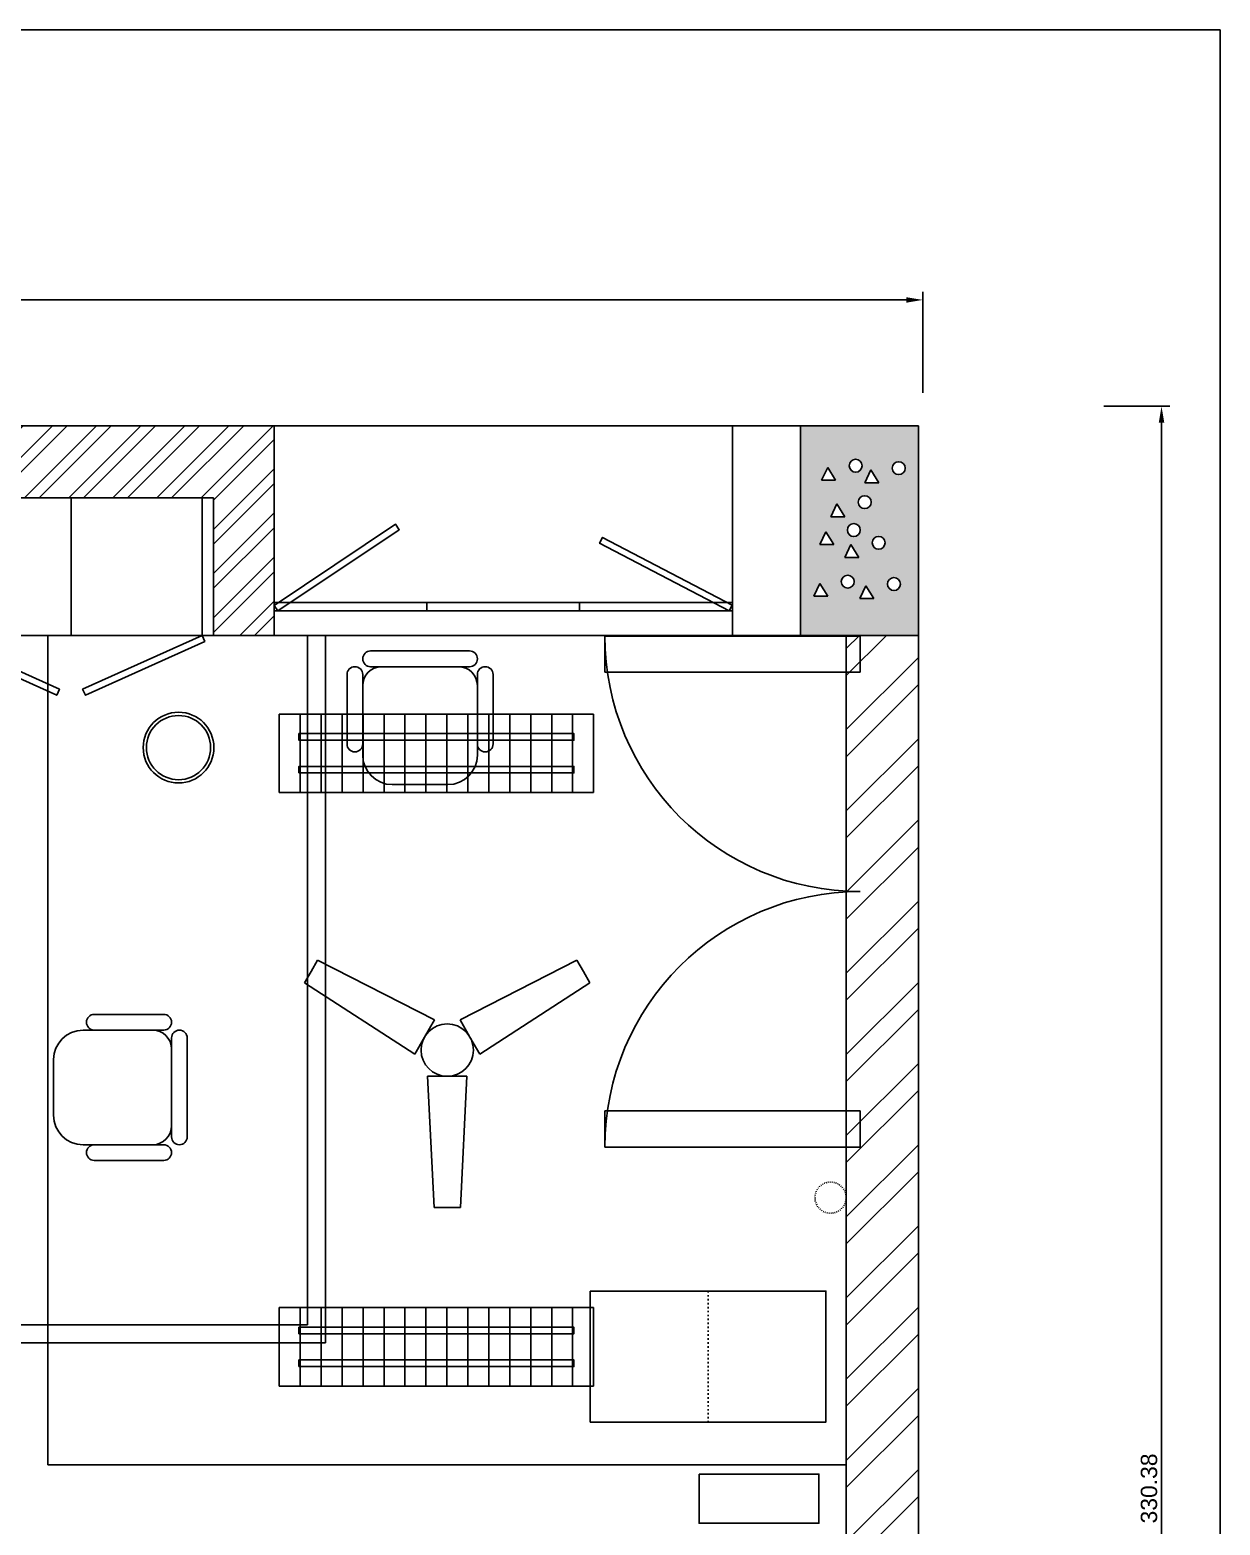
# Model space of a CAD drawing. Header units: inches. Extents: x 5333 to 6203, y 4449 to 5023.
# Drawn here: x 6021.8 to 6203.5, y 4794.6 to 5022.8 of the extents above; entities that cross this region are included whole.
import ezdxf

# ---------------------------------------------------------------- set-up
doc = ezdxf.new("R2010")
doc.units = ezdxf.units.IN
doc.header["$LTSCALE"] = 0.01
doc.linetypes.add('ACAD_ISO03W100', pattern=[30, 12, -18])
for name, color, linetype in [('beam', 230, 'Continuous'), ('dimensions', 9, 'Continuous'), ('door cupboard window gate', 82, 'Continuous'), ('fan', 150, 'Continuous'), ('furniture', 120, 'Continuous'), ('hatch brick ball', 31, 'Continuous'), ('hatch pillar', 20, 'Continuous'), ('legends', 13, 'Continuous'), ('main gate', 80, 'Continuous'), ('new block', 10, 'Continuous'), ('others', 200, 'Continuous'), ('pillars', 130, 'Continuous'), ('walls', 50, 'Continuous'), ('wood', 44, 'Continuous')]:
    doc.layers.add(name, color=color, linetype=linetype)
doc.styles.add('Annotative', font='arial.ttf')
doc.dimstyles.new('ISO-25', dxfattribs={"dimtxt": 2.5, "dimasz": 2.5, "dimexe": 1.25, "dimexo": 0.625, "dimtad": 1, "dimdsep": 46, "dimtxsty": 'Annotative', "dimcen": 2.5, "dimadec": 0, "dimazin": 0, "dimtfac": 1, "dimtmove": 0, "dimatfit": 3, "dimfxl": 1, "dimarcsym": 0})

# ---------------------------------------------------------------- blocks, each defined once
blk = doc.blocks.new('*U2')
at = {"layer": 'fan'}
for p, q in [((0, 10), (-3, 10)), ((-3, 10), (-2, -10)), ((0, 10), (3, 10)), ((3, 10), (2, -10)), ((0, -10), (-2, -10)), ((0, -10), (2, -10))]:
    blk.add_line(p, q, dxfattribs=at)
blk = doc.blocks.new('*U3')
at = {"layer": 'fan', "color": 0, "linetype": 'ByBlock', "lineweight": -2, "transparency": 16777216}
for p, rotation in [((5427.43, 4874.12), 240), ((5451.68, 4874.12), 120)]:
    blk.add_blockref('*U2', p, dxfattribs=dict(at, rotation=rotation))
blk.add_blockref('*U2', (5439.56, 4853.12), dxfattribs=at)
blk = doc.blocks.new('fan')
at = {"layer": 'fan'}
blk.add_circle((5439.56, 4867.12), 4, dxfattribs=at)
blk.add_blockref('*U3', (0, 0), dxfattribs=at)
blk = doc.blocks.new('*D12')
at = {"layer": 'Defpoints', "color": 0, "linetype": 'Continuous', "lineweight": -3, "ltscale": 2, "transparency": 16777216}
for p in [(6158.09, 4981.63), (5367.83, 4966.84), (6158.09, 4966.84)]:
    blk.add_point(p, dxfattribs=at)
at = {"layer": 'dimensions', "color": 0, "linetype": 'Continuous', "lineweight": -2, "ltscale": 2, "transparency": 16777216}
for p, q in [((5367.83, 4967.47), (5367.83, 4982.88)), ((6158.09, 4967.47), (6158.09, 4982.88)), ((5370.33, 4981.63), (6155.59, 4981.63))]:
    blk.add_line(p, q, dxfattribs=at)
at = {"layer": 'dimensions', "color": 0, "linetype": 'Continuous', "lineweight": -3, "ltscale": 2, "transparency": 16777216}
for points in [[(5370.33, 4982.04), (5370.33, 4981.21), (5367.83, 4981.63)], [(6155.59, 4982.04), (6155.59, 4981.21), (6158.09, 4981.63)]]:
    blk.add_solid(points, dxfattribs=at)
at = {"layer": 'dimensions', "color": 0, "linetype": 'Continuous', "lineweight": 200, "ltscale": 2, "transparency": 16777216, "insert": (5762.96, 4983.53), "char_height": 2.5, "attachment_point": 5, "style": 'Annotative'}
blk.add_mtext('790.26', dxfattribs=at)
blk = doc.blocks.new('*D14')
at = {"layer": 'Defpoints', "color": 0, "linetype": 'Continuous', "lineweight": -3, "ltscale": 2, "transparency": 16777216}
for p in [(6185.08, 4965.4), (6185.08, 4635.02), (6194.53, 4635.02)]:
    blk.add_point(p, dxfattribs=at)
at = {"layer": 'dimensions', "color": 0, "linetype": 'Continuous', "lineweight": -2, "ltscale": 2, "transparency": 16777216}
for p, q in [((6185.7, 4965.4), (6195.78, 4965.4)), ((6194.53, 4962.9), (6194.53, 4637.52)), ((6185.7, 4635.02), (6195.78, 4635.02))]:
    blk.add_line(p, q, dxfattribs=at)
at = {"layer": 'dimensions', "color": 0, "linetype": 'Continuous', "lineweight": -3, "ltscale": 2, "transparency": 16777216}
for points in [[(6194.11, 4962.9), (6194.95, 4962.9), (6194.53, 4965.4)], [(6194.11, 4637.52), (6194.95, 4637.52), (6194.53, 4635.02)]]:
    blk.add_solid(points, dxfattribs=at)
at = {"layer": 'dimensions', "color": 0, "linetype": 'Continuous', "lineweight": -3, "ltscale": 2, "transparency": 16777216, "insert": (6192.63, 4800.21), "char_height": 2.5, "attachment_point": 5, "rotation": 90, "style": 'Annotative'}
blk.add_mtext('330.38', dxfattribs=at)

msp = doc.modelspace()

# ---------------------------------------------------------------- hatches: boundary and pattern name
at = {"layer": 'hatch brick ball', "linetype": 'Continuous', "lineweight": -3, "ltscale": 2, "true_color": 0xed1f24}
h = msp.add_hatch(dxfattribs=at)
h.set_pattern_fill('ANSI32', color=240, scale=0.5)
h.set_pattern_definition([(45, (5454.406, 4930.424), (-3.367596, 3.367596), []), (45, (5456.651, 4930.424), (-3.367596, 3.367596), [])])
h.paths.add_polyline_path([(5962.156, 4962.424), (5962.156, 4930.424), (5967.652, 4930.424), (5967.652, 4951.424), (5977.652, 4951.424), (5977.652, 4930.424), (5985.556, 4930.424), (5985.556, 4951.424), (6049.806, 4951.424), (6049.806, 4930.424), (6059.056, 4930.424), (6059.056, 4962.424)])
at = {"layer": 'hatch brick ball'}
h = msp.add_hatch(dxfattribs=at)
h.set_pattern_fill('ANSI32', color=256, scale=0.92)
h.set_pattern_definition([(45, (5454.406, 4930.424), (-6.19638, 6.19638), []), (45, (5458.537, 4930.424), (-6.19638, 6.19638), [])])
h.paths.add_polyline_path([(6157.406, 4930.424), (6146.406, 4930.424), (6146.406, 4803.824), (6146.406, 4792.824), (6146.406, 4666.424), (6157.406, 4666.424)])
at = {"layer": 'hatch pillar', "linetype": 'Continuous', "lineweight": -3, "ltscale": 2, "true_color": 0x293189}
h = msp.add_hatch(dxfattribs=at)
h.set_pattern_fill('DOTS', color=177, scale=0.5)
h.set_pattern_definition([(0, (5454.4059, 4930.42406), (0.396875, 0.79375), [0, -0.79375])])
h.paths.add_polyline_path([(5638.156, 4962.424), (5621.156, 4962.424), (5621.156, 4930.424), (5638.156, 4930.424)])
h.paths.add_polyline_path([(5632.856, 4936.644), (5630.723, 4936.644), (5631.65, 4938.589)], flags=16)
h.paths.add_polyline_path([(5634.931, 4938.867, -1), (5636.901, 4938.867, -1)], flags=16)
h.paths.add_polyline_path([(5627.883, 4939.237, -1), (5629.854, 4939.237, -1)], flags=16)
h.paths.add_polyline_path([(5625.808, 4937.014), (5623.675, 4937.014), (5624.603, 4938.959)], flags=16)
h.paths.add_polyline_path([(5630.538, 4942.942), (5628.405, 4942.942), (5629.332, 4944.887)], flags=16)
h.paths.add_polyline_path([(5632.613, 4945.165, -1), (5634.583, 4945.165, -1)], flags=16)
h.paths.add_polyline_path([(5628.811, 4947.11, -1), (5630.781, 4947.11, -1)], flags=16)
h.paths.add_polyline_path([(5626.736, 4944.887), (5624.603, 4944.887), (5625.53, 4946.832)], flags=16)
h.paths.add_polyline_path([(5628.405, 4949.148), (5626.272, 4949.148), (5627.199, 4951.093)], flags=16)
h.paths.add_polyline_path([(5630.48, 4951.37, -1), (5632.45, 4951.37, -1)], flags=16)
h.paths.add_polyline_path([(5633.598, 4954.334), (5631.465, 4954.334), (5632.392, 4956.279)], flags=16)
h.paths.add_polyline_path([(5635.673, 4956.557, -1), (5637.643, 4956.557, -1)], flags=16)
h.paths.add_polyline_path([(5627.014, 4954.705), (5624.881, 4954.705), (5625.808, 4956.65)], flags=16)
h.paths.add_polyline_path([(5629.089, 4956.928, -1), (5631.059, 4956.928, -1)], flags=16)
h.paths.add_polyline_path([(5892.156, 4962.424), (5875.156, 4962.424), (5875.156, 4935.795), (5876.083, 4937.74), (5877.289, 4935.795), (5875.156, 4935.795), (5875.156, 4930.424), (5892.156, 4930.424)])
h.paths.add_polyline_path([(5886.064, 4943.945, -1), (5884.093, 4943.945, -1)], flags=16)
h.paths.add_polyline_path([(5881.961, 4950.151, -1), (5883.931, 4950.151, -1)], flags=16)
h.paths.add_polyline_path([(5885.079, 4953.115), (5882.946, 4953.115), (5883.873, 4955.06)], flags=16)
h.paths.add_polyline_path([(5880.291, 4945.89, -1), (5882.261, 4945.89, -1)], flags=16)
h.paths.add_polyline_path([(5887.154, 4955.338, -1), (5889.124, 4955.338, -1)], flags=16)
h.paths.add_polyline_path([(5879.885, 4947.928), (5877.752, 4947.928), (5878.68, 4949.873)], flags=16)
h.paths.add_polyline_path([(5880.813, 4943.667), (5882.018, 4941.722), (5879.885, 4941.722)], flags=16)
h.paths.add_polyline_path([(5880.57, 4955.708, -1), (5882.54, 4955.708, -1)], flags=16)
h.paths.add_polyline_path([(5888.382, 4937.647, -1), (5886.412, 4937.647, -1)], flags=16)
h.paths.add_polyline_path([(5878.216, 4943.667), (5876.083, 4943.667), (5877.011, 4945.612)], flags=16)
h.paths.add_polyline_path([(5878.494, 4953.485), (5876.361, 4953.485), (5877.289, 4955.43)], flags=16)
h.paths.add_polyline_path([(5881.334, 4938.017, -1), (5879.364, 4938.017, -1)], flags=16)
h.paths.add_polyline_path([(5883.131, 4937.369), (5884.337, 4935.424), (5882.204, 4935.424)], flags=16)
h.paths.add_polyline_path([(6157.406, 4962.424), (6139.406, 4962.424), (6139.406, 4930.424), (6157.406, 4930.424)])
h.paths.add_polyline_path([(6152.342, 4944.556, -1), (6150.372, 4944.556, -1)], flags=16)
h.paths.add_polyline_path([(6148.239, 4950.761, -1), (6150.209, 4950.761, -1)], flags=16)
h.paths.add_polyline_path([(6151.357, 4953.725), (6149.224, 4953.725), (6150.151, 4955.67)], flags=16)
h.paths.add_polyline_path([(6148.54, 4946.501, -1), (6146.569, 4946.501, -1)], flags=16)
h.paths.add_polyline_path([(6153.432, 4955.948, -1), (6155.402, 4955.948, -1)], flags=16)
h.paths.add_polyline_path([(6146.163, 4948.538), (6144.031, 4948.538), (6144.958, 4950.483)], flags=16)
h.paths.add_polyline_path([(6147.091, 4944.278), (6148.296, 4942.333), (6146.163, 4942.333)], flags=16)
h.paths.add_polyline_path([(6146.848, 4956.319, -1), (6148.818, 4956.319, -1)], flags=16)
h.paths.add_polyline_path([(6154.66, 4938.257, -1), (6152.69, 4938.257, -1)], flags=16)
h.paths.add_polyline_path([(6144.494, 4944.278), (6142.361, 4944.278), (6143.289, 4946.223)], flags=16)
h.paths.add_polyline_path([(6144.772, 4954.096), (6142.64, 4954.096), (6143.567, 4956.041)], flags=16)
h.paths.add_polyline_path([(6147.612, 4938.628, -1), (6145.642, 4938.628, -1)], flags=16)
h.paths.add_polyline_path([(6149.409, 4937.98), (6150.615, 4936.035), (6148.482, 4936.035)], flags=16)
h.paths.add_polyline_path([(6142.361, 4938.35), (6143.567, 4936.405), (6141.434, 4936.405)], flags=16)
h.paths.add_polyline_path([(6157.406, 4666.224), (6139.406, 4666.224), (6139.406, 4634.424), (6157.406, 4634.424)])
h.paths.add_polyline_path([(6148.621, 4641.824), (6149.548, 4643.769), (6150.754, 4641.824)], flags=16)
h.paths.add_polyline_path([(6145.781, 4644.418, -1), (6147.751, 4644.418, -1)], flags=16)
h.paths.add_polyline_path([(6143.706, 4642.195), (6141.573, 4642.195), (6142.501, 4644.14)], flags=16)
h.paths.add_polyline_path([(6152.829, 4644.047, -1), (6154.799, 4644.047, -1)], flags=16)
h.paths.add_polyline_path([(6148.436, 4648.122), (6146.303, 4648.122), (6147.23, 4650.067)], flags=16)
h.paths.add_polyline_path([(6150.511, 4650.345, -1), (6152.481, 4650.345, -1)], flags=16)
h.paths.add_polyline_path([(6144.633, 4650.067), (6142.501, 4650.067), (6143.428, 4652.013)], flags=16)
h.paths.add_polyline_path([(6146.709, 4652.29, -1), (6148.679, 4652.29, -1)], flags=16)
h.paths.add_polyline_path([(6146.303, 4654.328), (6144.17, 4654.328), (6145.097, 4656.273)], flags=16)
h.paths.add_polyline_path([(6148.378, 4656.551, -1), (6150.348, 4656.551, -1)], flags=16)
h.paths.add_polyline_path([(6149.363, 4659.515), (6150.29, 4661.46), (6151.496, 4659.515)], flags=16)
h.paths.add_polyline_path([(6144.912, 4659.885), (6142.779, 4659.885), (6143.706, 4661.83)], flags=16)
h.paths.add_polyline_path([(6146.987, 4662.108, -1), (6148.957, 4662.108, -1)], flags=16)
h.paths.add_polyline_path([(6153.571, 4661.738, -1), (6155.541, 4661.738, -1)], flags=16)
h.paths.add_polyline_path([(5892.156, 4666.224), (5875.156, 4666.224), (5875.156, 4661.654), (5875.347, 4661.224), (5875.156, 4661.224), (5875.156, 4634.424), (5892.156, 4634.424)])
h.paths.add_polyline_path([(5878.518, 4641.597), (5876.385, 4641.597), (5877.312, 4643.542)], flags=16)
h.paths.add_polyline_path([(5883.433, 4641.227), (5884.36, 4643.172), (5885.565, 4641.227)], flags=16)
h.paths.add_polyline_path([(5880.593, 4643.82, -1), (5882.563, 4643.82, -1)], flags=16)
h.paths.add_polyline_path([(5887.641, 4643.45, -1), (5889.611, 4643.45, -1)], flags=16)
h.paths.add_polyline_path([(5881.114, 4647.525), (5882.042, 4649.47), (5883.247, 4647.525)], flags=16)
h.paths.add_polyline_path([(5879.445, 4649.47), (5877.312, 4649.47), (5878.239, 4651.415)], flags=16)
h.paths.add_polyline_path([(5885.322, 4649.748, -1), (5887.292, 4649.748, -1)], flags=16)
h.paths.add_polyline_path([(5881.52, 4651.693, -1), (5883.49, 4651.693, -1)], flags=16)
h.paths.add_polyline_path([(5878.981, 4653.731), (5879.909, 4655.676), (5881.114, 4653.731)], flags=16)
h.paths.add_polyline_path([(5883.189, 4655.954, -1), (5885.16, 4655.954, -1)], flags=16)
h.paths.add_polyline_path([(5884.174, 4658.917), (5885.102, 4660.863), (5886.307, 4658.917)], flags=16)
h.paths.add_polyline_path([(5879.723, 4659.288), (5877.59, 4659.288), (5878.518, 4661.233)], flags=16)
h.paths.add_polyline_path([(5881.798, 4661.511, -1), (5883.768, 4661.511, -1)], flags=16)
h.paths.add_polyline_path([(5888.382, 4661.14, -1), (5890.353, 4661.14, -1)], flags=16)
h.paths.add_polyline_path([(5638.156, 4666.224), (5621.156, 4666.224), (5621.156, 4634.424), (5638.156, 4634.424)])
h.paths.add_polyline_path([(5631.568, 4640.286), (5629.435, 4640.286), (5630.363, 4642.231)], flags=16)
h.paths.add_polyline_path([(5633.643, 4642.509, -1), (5635.614, 4642.509, -1)], flags=16)
h.paths.add_polyline_path([(5626.595, 4642.879, -1), (5628.566, 4642.879, -1)], flags=16)
h.paths.add_polyline_path([(5624.52, 4640.656), (5622.387, 4640.656), (5623.315, 4642.601)], flags=16)
h.paths.add_polyline_path([(5629.25, 4646.584), (5627.117, 4646.584), (5628.044, 4648.529)], flags=16)
h.paths.add_polyline_path([(5631.325, 4648.807, -1), (5633.295, 4648.807, -1)], flags=16)
h.paths.add_polyline_path([(5627.523, 4650.752, -1), (5629.493, 4650.752, -1)], flags=16)
h.paths.add_polyline_path([(5625.448, 4648.529), (5623.315, 4648.529), (5624.242, 4650.474)], flags=16)
h.paths.add_polyline_path([(5627.117, 4652.79), (5624.984, 4652.79), (5625.911, 4654.735)], flags=16)
h.paths.add_polyline_path([(5629.192, 4655.013, -1), (5631.162, 4655.013, -1)], flags=16)
h.paths.add_polyline_path([(5632.31, 4657.976), (5630.177, 4657.976), (5631.104, 4659.922)], flags=16)
h.paths.add_polyline_path([(5634.385, 4660.199, -1), (5636.355, 4660.199, -1)], flags=16)
h.paths.add_polyline_path([(5625.726, 4658.347), (5623.593, 4658.347), (5624.52, 4660.292)], flags=16)
h.paths.add_polyline_path([(5627.801, 4660.57, -1), (5629.771, 4660.57, -1)], flags=16)
h.paths.add_polyline_path([(5384.406, 4666.224), (5367.406, 4666.224), (5367.406, 4641.33), (5368.333, 4643.275), (5369.539, 4641.33), (5367.406, 4641.33), (5367.406, 4634.424), (5384.406, 4634.424)])
h.paths.add_polyline_path([(5376.587, 4640.96), (5374.454, 4640.96), (5375.381, 4642.905)], flags=16)
h.paths.add_polyline_path([(5378.662, 4643.183, -1), (5380.632, 4643.183, -1)], flags=16)
h.paths.add_polyline_path([(5371.614, 4643.553, -1), (5373.584, 4643.553, -1)], flags=16)
h.paths.add_polyline_path([(5374.268, 4647.258), (5372.135, 4647.258), (5373.063, 4649.203)], flags=16)
h.paths.add_polyline_path([(5376.343, 4649.481, -1), (5378.314, 4649.481, -1)], flags=16)
h.paths.add_polyline_path([(5372.541, 4651.426, -1), (5374.511, 4651.426, -1)], flags=16)
h.paths.add_polyline_path([(5370.466, 4649.203), (5368.333, 4649.203), (5369.261, 4651.148)], flags=16)
h.paths.add_polyline_path([(5372.135, 4653.464), (5370.002, 4653.464), (5370.93, 4655.409)], flags=16)
h.paths.add_polyline_path([(5374.211, 4655.687, -1), (5376.181, 4655.687, -1)], flags=16)
h.paths.add_polyline_path([(5377.329, 4658.65), (5375.196, 4658.65), (5376.123, 4660.596)], flags=16)
h.paths.add_polyline_path([(5379.404, 4660.873, -1), (5381.374, 4660.873, -1)], flags=16)
h.paths.add_polyline_path([(5370.744, 4659.021), (5368.611, 4659.021), (5369.539, 4660.966)], flags=16)
h.paths.add_polyline_path([(5372.82, 4661.244, -1), (5374.79, 4661.244, -1)], flags=16)

# ---------------------------------------------------------------- linework, layer by layer
at = {"layer": 'beam'}
for p in [(6024.531, 4930.424), (6146.406, 4803.824), (6146.406, 4803.824), (6146.406, 4803.824), (6146.406, 4803.824)]:
    msp.add_line(p, (6024.531, 4803.824), dxfattribs=at)
at = {"layer": 'door cupboard window gate'}
for points in [[(6059.611, 4934.174), (6078.158, 4946.556), (6077.603, 4947.388), (6059.056, 4935.006)], [(6128.985, 4935.061), (6109.211, 4945.371), (6108.749, 4944.484), (6128.522, 4934.174)], [(6008.056, 4930.424), (6026.287, 4922.201), (6025.876, 4921.29), (6007.645, 4929.512)], [(6048.056, 4930.424), (6029.824, 4922.201), (6030.236, 4921.29), (6048.467, 4929.512)]]:
    msp.add_lwpolyline(points, close=True, dxfattribs=at)
at = {"layer": 'fan'}
for p, q in [((6107.831, 4918.424), (6059.831, 4918.424)), ((6059.831, 4918.424), (6059.831, 4906.424)), ((6107.831, 4918.424), (6059.831, 4918.424)), ((6059.831, 4918.424), (6059.831, 4906.424)), ((6063.031, 4918.424), (6063.031, 4906.424)), ((6063.031, 4918.424), (6063.031, 4906.424)), ((6063.031, 4918.424), (6063.031, 4906.424)), ((6063.031, 4918.424), (6063.031, 4906.424)), ((6066.231, 4918.424), (6066.231, 4906.424)), ((6066.231, 4918.424), (6066.231, 4906.424)), ((6069.431, 4918.424), (6069.431, 4906.424)), ((6069.431, 4918.424), (6069.431, 4906.424)), ((6072.631, 4918.424), (6072.631, 4906.424)), ((6072.631, 4918.424), (6072.631, 4906.424)), ((6075.831, 4918.424), (6075.831, 4906.424)), ((6075.831, 4918.424), (6075.831, 4906.424)), ((6079.031, 4918.424), (6079.031, 4906.424)), ((6079.031, 4918.424), (6079.031, 4906.424)), ((6082.231, 4918.424), (6082.231, 4906.424)), ((6082.231, 4918.424), (6082.231, 4906.424)), ((6085.431, 4918.424), (6085.431, 4906.424)), ((6085.431, 4918.424), (6085.431, 4906.424)), ((6088.631, 4918.424), (6088.631, 4906.424)), ((6088.631, 4918.424), (6088.631, 4906.424)), ((6091.831, 4918.424), (6091.831, 4906.424)), ((6091.831, 4918.424), (6091.831, 4906.424)), ((6095.031, 4918.424), (6095.031, 4906.424)), ((6095.031, 4918.424), (6095.031, 4906.424)), ((6098.231, 4918.424), (6098.231, 4906.424)), ((6098.231, 4918.424), (6098.231, 4906.424)), ((6101.431, 4918.424), (6101.431, 4906.424)), ((6101.431, 4918.424), (6101.431, 4906.424)), ((6104.631, 4918.424), (6104.631, 4906.424)), ((6104.631, 4918.424), (6104.631, 4906.424)), ((6107.831, 4906.424), (6107.831, 4918.424)), ((6107.831, 4906.424), (6107.831, 4918.424)), ((6059.831, 4906.424), (6107.831, 4906.424)), ((6059.831, 4906.424), (6107.831, 4906.424)), ((6059.831, 4827.824), (6107.831, 4827.824)), ((6059.831, 4815.824), (6059.831, 4827.824)), ((6059.831, 4827.824), (6107.831, 4827.824)), ((6059.831, 4815.824), (6059.831, 4827.824)), ((6063.031, 4815.824), (6063.031, 4827.824)), ((6063.031, 4815.824), (6063.031, 4827.824)), ((6063.031, 4815.824), (6063.031, 4827.824)), ((6063.031, 4815.824), (6063.031, 4827.824)), ((6066.231, 4815.824), (6066.231, 4827.824)), ((6066.231, 4815.824), (6066.231, 4827.824)), ((6069.431, 4815.824), (6069.431, 4827.824)), ((6069.431, 4815.824), (6069.431, 4827.824)), ((6072.631, 4815.824), (6072.631, 4827.824)), ((6072.631, 4815.824), (6072.631, 4827.824)), ((6075.831, 4815.824), (6075.831, 4827.824)), ((6075.831, 4815.824), (6075.831, 4827.824)), ((6079.031, 4815.824), (6079.031, 4827.824)), ((6079.031, 4815.824), (6079.031, 4827.824)), ((6082.231, 4815.824), (6082.231, 4827.824)), ((6082.231, 4815.824), (6082.231, 4827.824)), ((6085.431, 4815.824), (6085.431, 4827.824)), ((6085.431, 4815.824), (6085.431, 4827.824)), ((6088.631, 4815.824), (6088.631, 4827.824)), ((6088.631, 4815.824), (6088.631, 4827.824)), ((6091.831, 4815.824), (6091.831, 4827.824)), ((6091.831, 4815.824), (6091.831, 4827.824)), ((6095.031, 4815.824), (6095.031, 4827.824)), ((6095.031, 4815.824), (6095.031, 4827.824)), ((6098.231, 4815.824), (6098.231, 4827.824)), ((6098.231, 4815.824), (6098.231, 4827.824)), ((6101.431, 4815.824), (6101.431, 4827.824)), ((6101.431, 4815.824), (6101.431, 4827.824)), ((6104.631, 4815.824), (6104.631, 4827.824)), ((6104.631, 4815.824), (6104.631, 4827.824)), ((6107.831, 4827.824), (6107.831, 4815.824)), ((6107.831, 4827.824), (6107.831, 4815.824)), ((6107.831, 4815.824), (6059.831, 4815.824)), ((6107.831, 4815.824), (6059.831, 4815.824))]:
    msp.add_line(p, q, dxfattribs=at)
for points in [[(6062.831, 4915.424), (6104.831, 4915.424), (6104.831, 4914.424), (6062.831, 4914.424)], [(6062.831, 4915.424), (6104.831, 4915.424), (6104.831, 4914.424), (6062.831, 4914.424)], [(6062.831, 4909.424), (6104.831, 4909.424), (6104.831, 4910.424), (6062.831, 4910.424)], [(6062.831, 4909.424), (6104.831, 4909.424), (6104.831, 4910.424), (6062.831, 4910.424)], [(6062.831, 4824.824), (6104.831, 4824.824), (6104.831, 4823.824), (6062.831, 4823.824)], [(6062.831, 4824.824), (6104.831, 4824.824), (6104.831, 4823.824), (6062.831, 4823.824)], [(6062.831, 4818.824), (6104.831, 4818.824), (6104.831, 4819.824), (6062.831, 4819.824)], [(6062.831, 4818.824), (6104.831, 4818.824), (6104.831, 4819.824), (6062.831, 4819.824)]]:
    msp.add_lwpolyline(points, close=True, dxfattribs=at)
at = {"layer": 'furniture', "linetype": 'ACAD_ISO03W100', "lineweight": -3, "ltscale": 2}
msp.add_line((6125.306, 4830.337), (6125.306, 4810.337), dxfattribs=at)
at = {"layer": 'furniture'}
for points in [[(6088.882, 4928.048), (6073.782, 4928.048)], [(6088.882, 4925.648), (6073.782, 4925.648)], [(6073.782, 4925.648), (6088.882, 4925.648)], [(6070.182, 4913.848), (6070.182, 4924.448)], [(6072.582, 4924.448), (6072.582, 4912.148)], [(6072.582, 4924.448), (6072.582, 4912.648)], [(6090.082, 4912.148), (6090.082, 4924.448)], [(6090.082, 4924.448), (6090.082, 4912.648)], [(6092.482, 4913.848), (6092.482, 4924.448)], [(6077.082, 4907.648), (6085.582, 4907.648)], [(6031.593, 4872.577), (6042.193, 4872.577)], [(6042.193, 4870.177), (6029.893, 4870.177)], [(6042.193, 4870.177), (6030.393, 4870.177)], [(6043.393, 4853.877), (6043.393, 4868.977)], [(6043.393, 4868.977), (6043.393, 4853.877)], [(6045.793, 4853.877), (6045.793, 4868.977)], [(6025.393, 4865.677), (6025.393, 4857.177)], [(6029.893, 4852.677), (6042.193, 4852.677)], [(6042.193, 4852.677), (6030.393, 4852.677)], [(6031.593, 4850.277), (6042.193, 4850.277)]]:
    msp.add_lwpolyline(points, dxfattribs=at)
at = {"layer": 'furniture', "lineweight": -3, "ltscale": 2}
msp.add_lwpolyline([(6107.306, 4830.337), (6143.306, 4830.337), (6143.306, 4810.337), (6107.306, 4810.337)], close=True, dxfattribs=at)
at = {"layer": 'furniture'}
for centre, radius, start, end in [((6073.782, 4926.848), 1.2, 90, 270), ((6088.882, 4926.848), 1.2, 270, 90), ((6071.382, 4924.448), 1.2, 0, 180), ((6075.474, 4922.756), 2.892, 90, 180), ((6087.19, 4922.756), 2.892, 0, 90), ((6091.282, 4924.448), 1.2, 0, 180), ((6071.382, 4913.848), 1.2, 180, 0), ((6091.282, 4913.848), 1.2, 180, 0), ((6077.082, 4912.148), 4.5, 180, 270), ((6085.582, 4912.148), 4.5, 270, 0), ((6031.593, 4871.377), 1.2, 90, 270), ((6042.193, 4871.377), 1.2, 270, 90), ((6029.893, 4865.677), 4.5, 90, 180), ((6040.501, 4867.285), 2.892, 0, 90), ((6044.593, 4868.977), 1.2, 0, 180), ((6029.893, 4857.177), 4.5, 180, 270), ((6040.501, 4855.569), 2.892, 270, 0), ((6031.593, 4851.477), 1.2, 90, 270), ((6042.193, 4851.477), 1.2, 270, 90), ((6044.593, 4853.877), 1.2, 180, 0)]:
    msp.add_arc(centre, radius, start, end, dxfattribs=at)
at = {"layer": 'hatch brick ball'}
msp.add_line((6146.406, 4803.824), (6146.406, 4792.824), dxfattribs=at)
at = {"layer": 'hatch pillar', "linetype": 'Continuous', "lineweight": -3, "ltscale": 2}
for p, q in [((6143.567, 4956.041), (6142.64, 4954.096)), ((6144.772, 4954.096), (6143.567, 4956.041)), ((6150.151, 4955.67), (6149.224, 4953.725)), ((6151.357, 4953.725), (6150.151, 4955.67)), ((6142.64, 4954.096), (6144.772, 4954.096)), ((6149.224, 4953.725), (6151.357, 4953.725)), ((6144.958, 4950.483), (6144.031, 4948.538)), ((6146.163, 4948.538), (6144.958, 4950.483)), ((6144.031, 4948.538), (6146.163, 4948.538)), ((6143.289, 4946.223), (6142.361, 4944.278)), ((6144.494, 4944.278), (6143.289, 4946.223)), ((6142.361, 4944.278), (6144.494, 4944.278)), ((6147.091, 4944.278), (6146.163, 4942.333)), ((6148.296, 4942.333), (6147.091, 4944.278)), ((6146.163, 4942.333), (6148.296, 4942.333)), ((6142.361, 4938.35), (6141.434, 4936.405)), ((6143.567, 4936.405), (6142.361, 4938.35)), ((6149.409, 4937.98), (6148.482, 4936.035)), ((6150.615, 4936.035), (6149.409, 4937.98)), ((6141.434, 4936.405), (6143.567, 4936.405)), ((6148.482, 4936.035), (6150.615, 4936.035))]:
    msp.add_line(p, q, dxfattribs=at)
for centre in [(6147.833, 4956.319), (6154.417, 4955.948), (6149.224, 4950.761), (6147.554, 4946.501), (6151.357, 4944.556), (6146.627, 4938.628), (6153.675, 4938.257)]:
    msp.add_circle(centre, 0.985, dxfattribs=at)
at = {"layer": 'legends', "linetype": 'Continuous', "lineweight": -3, "ltscale": 2}
msp.add_lwpolyline([(5333.07, 5022.847), (6203.475, 5022.847), (6203.475, 4449.084), (5333.07, 4449.084)], close=True, dxfattribs=at)
at = {"layer": 'main gate'}
for points in [[(6148.544, 4924.831), (6148.544, 4930.331), (6109.544, 4930.331), (6109.544, 4924.831)], [(6148.544, 4857.831), (6148.544, 4852.331), (6109.544, 4852.331), (6109.544, 4857.831)]]:
    msp.add_lwpolyline(points, close=True, dxfattribs=at)
for centre, start, end in [((6148.544, 4930.331), 180, 270), ((6148.544, 4852.331), 90, 180)]:
    msp.add_arc(centre, 39, start, end, dxfattribs=at)
at = {"layer": 'new block'}
for p, q in [((6157.406, 4930.424), (5367.406, 4930.424)), ((6146.406, 4803.824), (6146.406, 4930.424)), ((6157.406, 4666.224), (6157.406, 4930.424))]:
    msp.add_line(p, q, dxfattribs=at)
at = {"layer": 'others'}
msp.add_lwpolyline([(6123.936, 4802.394), (6142.236, 4802.394), (6142.236, 4794.894), (6123.936, 4794.894)], close=True, dxfattribs=at)
for radius in [5.4, 4.9]:
    msp.add_circle((6044.463, 4913.295), radius, dxfattribs=at)
at = {"layer": 'others', "linetype": 'ACAD_ISO03W100'}
msp.add_circle((6144.005, 4844.603), 2.38, dxfattribs=at)
at = {"layer": 'pillars'}
for p, q in [((6157.406, 4962.424), (6139.406, 4962.424)), ((6139.406, 4962.424), (6139.406, 4930.424)), ((6157.406, 4930.424), (6157.406, 4962.424)), ((6139.406, 4930.424), (6157.406, 4930.424))]:
    msp.add_line(p, q, dxfattribs=at)
at = {"layer": 'walls'}
for p, q in [((5385.406, 4962.424), (6139.406, 4962.424)), ((6059.056, 4930.424), (6059.056, 4962.424)), ((6129.056, 4930.424), (6129.056, 4962.424)), ((5985.556, 4951.424), (6049.806, 4951.424)), ((6028.056, 4930.424), (6028.056, 4951.424)), ((6048.056, 4930.424), (6048.056, 4951.424)), ((6049.806, 4930.424), (6049.806, 4951.424)), ((6059.056, 4935.424), (6129.056, 4935.424)), ((6082.356, 4934.174), (6082.356, 4935.424)), ((6105.656, 4934.174), (6105.656, 4935.424)), ((6059.056, 4934.174), (6129.056, 4934.174))]:
    msp.add_line(p, q, dxfattribs=at)
at = {"layer": 'wood'}
for p, q in [((6064.156, 4930.424), (6064.156, 4825.174)), ((6066.906, 4930.424), (6066.906, 4822.424)), ((6064.156, 4825.174), (5966.156, 4825.174)), ((6066.906, 4822.424), (5966.156, 4822.424))]:
    msp.add_line(p, q, dxfattribs=at)
at = {"layer": 'wood', "linetype": 'Continuous', "lineweight": -3, "ltscale": 2}
msp.add_line((6064.156, 4930.424), (6066.906, 4930.424), dxfattribs=at)

# ---------------------------------------------------------------- block references
at = {"layer": 'fan'}
msp.add_blockref('fan', (645.925, 0), dxfattribs=at)
msp.add_blockref('fan', (645.925, 0), dxfattribs=at)

# ---------------------------------------------------------------- dimensions: what is measured, and where the dimension line sits
at = {"layer": 'dimensions', "linetype": 'Continuous', "lineweight": 200, "ltscale": 2}
dim = msp.add_linear_dim(base=(6158.0853, 4981.6266), p1=(5367.83, 4966.841), p2=(6158.0853, 4966.841), dimstyle='ISO-25', dxfattribs=at)
dim.commit()
dim.dimension.update_dxf_attribs({"geometry": '*D12', "text_midpoint": (5762.9577, 4983.5281)})
at = {"layer": 'dimensions', "linetype": 'Continuous', "lineweight": -3, "ltscale": 2}
dim = msp.add_linear_dim(base=(6194.53, 4635.023), p1=(6185.079, 4965.4), p2=(6185.079, 4635.023), angle=90, dimstyle='ISO-25', dxfattribs=at)
dim.commit()
dim.dimension.update_dxf_attribs({"geometry": '*D14', "text_midpoint": (6192.628, 4800.211)})

doc.saveas('drawing.dxf')
